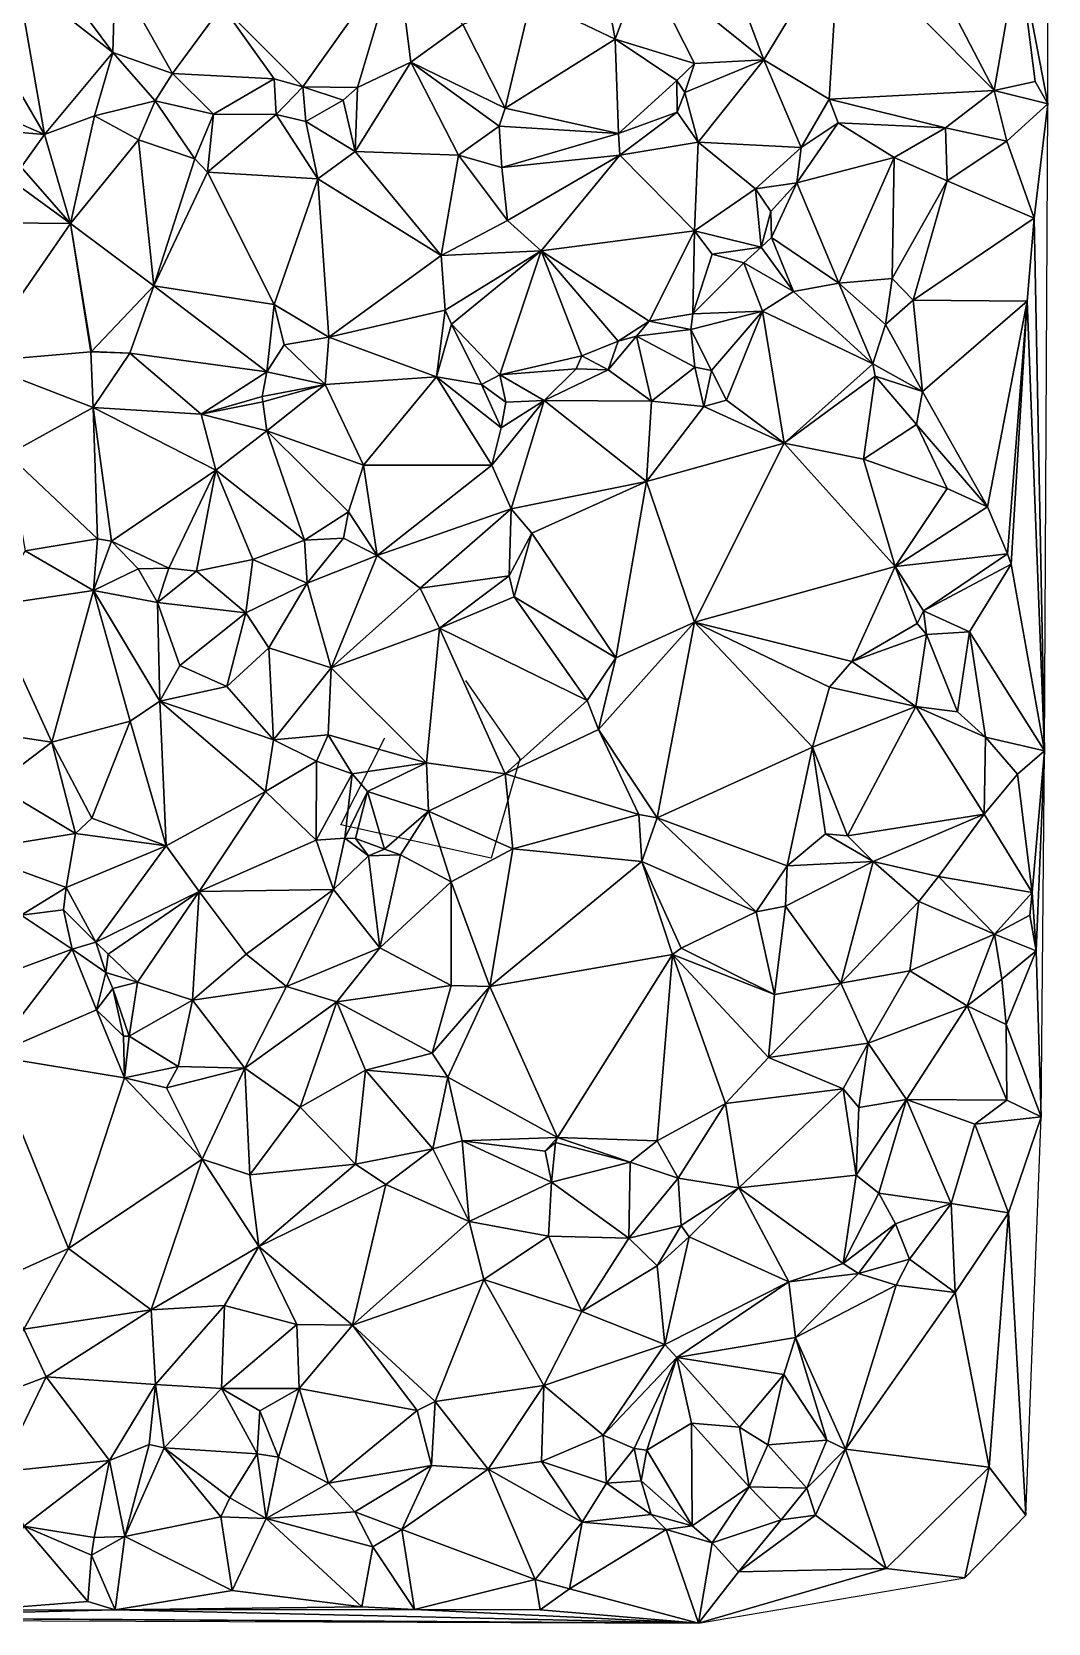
# Model space of a CAD drawing. Header units: metres. Extents: x -15 to 15, y -15 to 15.
# Drawn here: x 4.99 to 14.99, y -14.96 to 0.7 of the extents above; entities that cross this region are included whole.
import ezdxf

# ---------------------------------------------------------------- set-up
doc = ezdxf.new("R2010")
doc.units = ezdxf.units.M
doc.layers.add('CRACKS', color=1, linetype='Continuous')
doc.layers.add('STREET_MESH', color=7, linetype='Continuous')

msp = doc.modelspace()

# ---------------------------------------------------------------- linework, layer by layer
at = {"layer": 'CRACKS'}
msp.add_polyline3d([(9.257, -5.683, 0.1), (9.789, -6.454, 0.1), (9.507, -7.433, 0.1), (8.03, -7.105, 0.1), (8.463, -6.248, 0.1)], dxfattribs=at)
at = {"layer": 'STREET_MESH'}
for points in [[(14.696, 1.504), (14.986, -0.008), (14.988, 5.012)], [(11.539, 2.168), (11.008, 1.379), (12.192, 0.426)], [(12.935, 1.657), (11.539, 2.168), (12.192, 0.426)], [(12.935, 1.657), (14.457, 0.125), (13.513, 1.939)], [(14.457, 0.125), (14.696, 1.504), (13.513, 1.939)], [(10.541, 1.643), (9.9, 1.025), (10.728, 0.629)], [(11.008, 1.379), (10.541, 1.643), (10.728, 0.629)], [(12.833, 0.039), (12.935, 1.657), (12.192, 0.426)], [(12.833, 0.039), (14.457, 0.125), (12.935, 1.657)], [(6.86, 0.954), (7.654, 0.16), (8.582, 1.467)], [(7.654, 0.16), (8.194, 0.155), (8.582, 1.467)], [(8.194, 0.155), (8.717, 0.403), (8.582, 1.467)], [(8.717, 0.403), (9.229, 0.774), (8.582, 1.467)], [(14.861, 0.211), (14.696, 1.504), (14.457, 0.125)], [(14.696, 1.504), (14.861, 0.211), (14.986, -0.008)], [(5.786, 0.498), (5.213, 1.272), (4.843, 1.235)], [(5.213, 1.272), (5.786, 0.498), (5.807, 1.294)], [(5.807, 1.294), (5.786, 0.498), (6.371, 0.291)], [(6.86, 0.954), (5.807, 1.294), (6.371, 0.291)], [(11.508, 0.388), (11.008, 1.379), (10.728, 0.629)], [(11.008, 1.379), (11.508, 0.388), (12.192, 0.426)], [(4.843, 1.235), (4.328, 1.039), (5.112, -0.308)], [(5.786, 0.498), (4.843, 1.235), (5.112, -0.308)], [(4.328, 1.039), (3.956, 0.197), (5.112, -0.308)], [(6.86, 0.954), (6.371, 0.291), (7.372, 0.24)], [(7.654, 0.16), (6.86, 0.954), (7.372, 0.24)], [(9.647, -0.049), (9.9, 1.025), (9.229, 0.774)], [(9.9, 1.025), (9.647, -0.049), (10.728, 0.629)], [(8.717, 0.403), (9.647, -0.049), (9.229, 0.774)], [(9.647, -0.049), (10.762, -0.298), (10.728, 0.629)], [(11.336, 0.221), (11.508, 0.388), (10.728, 0.629)], [(10.762, -0.298), (11.336, 0.221), (10.728, 0.629)], [(5.606, -0.126), (5.786, 0.498), (5.112, -0.308)], [(5.606, -0.126), (6.201, 0.023), (5.786, 0.498)], [(5.786, 0.498), (6.201, 0.023), (6.371, 0.291)], [(8.717, 0.403), (8.171, -0.475), (9.186, -0.513)], [(8.717, 0.403), (8.194, 0.155), (8.171, -0.475)], [(9.588, -0.228), (8.717, 0.403), (9.186, -0.513)], [(9.588, -0.228), (9.647, -0.049), (8.717, 0.403)], [(11.336, 0.221), (11.415, 0.103), (11.508, 0.388)], [(11.508, 0.388), (11.415, 0.103), (12.192, 0.426)], [(11.415, 0.103), (11.545, -0.386), (12.192, 0.426)], [(11.545, -0.386), (12.558, -0.436), (12.192, 0.426)], [(12.558, -0.436), (12.833, 0.039), (12.192, 0.426)], [(5.112, -0.308), (3.956, 0.197), (4.026, -0.217)], [(6.201, 0.023), (6.777, -0.11), (6.371, 0.291)], [(6.371, 0.291), (6.777, -0.11), (7.372, 0.24)], [(6.777, -0.11), (7.392, -0.112), (7.372, 0.24)], [(7.392, -0.112), (7.654, 0.16), (7.372, 0.24)], [(7.654, 0.16), (7.392, -0.112), (7.683, -0.18)], [(7.654, 0.16), (8.051, 0.03), (8.194, 0.155)], [(8.051, 0.03), (7.654, 0.16), (7.683, -0.18)], [(11.336, 0.221), (10.762, -0.298), (11.337, -0.088)], [(11.415, 0.103), (11.336, 0.221), (11.337, -0.088)], [(14.861, 0.211), (14.457, 0.125), (14.986, -0.008)], [(6.201, 0.023), (5.606, -0.126), (6.037, -0.362)], [(6.593, -0.55), (6.201, 0.023), (6.037, -0.362)], [(6.777, -0.11), (6.201, 0.023), (6.593, -0.55)], [(8.051, 0.03), (7.683, -0.18), (8.171, -0.475)], [(8.194, 0.155), (8.051, 0.03), (8.171, -0.475)], [(11.545, -0.386), (11.415, 0.103), (11.337, -0.088)], [(12.922, -0.194), (12.833, 0.039), (12.558, -0.436)], [(12.833, 0.039), (13.978, -0.242), (14.457, 0.125)], [(12.922, -0.194), (13.978, -0.242), (12.833, 0.039)], [(13.978, -0.242), (14.581, -0.376), (14.457, 0.125)], [(14.457, 0.125), (14.581, -0.376), (14.986, -0.008)], [(5.606, -0.126), (5.112, -0.308), (5.368, -1.185)], [(6.037, -0.362), (5.606, -0.126), (5.368, -1.185)], [(6.777, -0.11), (6.593, -0.55), (6.716, -0.681)], [(7.392, -0.112), (6.777, -0.11), (6.716, -0.681)], [(7.392, -0.112), (6.716, -0.681), (7.801, -0.747)], [(7.683, -0.18), (7.392, -0.112), (7.801, -0.747)], [(9.647, -0.049), (9.588, -0.228), (10.762, -0.298)], [(10.762, -0.298), (10.775, -0.512), (11.337, -0.088)], [(10.775, -0.512), (11.545, -0.386), (11.337, -0.088)], [(14.581, -0.376), (14.851, -1.133), (14.986, -0.008)], [(14.851, -1.133), (14.953, -6.376), (14.986, -0.008)], [(4.883, -0.63), (5.112, -0.308), (4.026, -0.217)], [(5.112, -0.308), (4.883, -0.63), (5.368, -1.185)], [(8.171, -0.475), (7.683, -0.18), (7.801, -0.747)], [(9.612, -0.635), (9.588, -0.228), (9.186, -0.513)], [(10.762, -0.298), (9.588, -0.228), (9.612, -0.635)], [(10.762, -0.298), (9.612, -0.635), (10.775, -0.512)], [(12.922, -0.194), (12.514, -0.784), (13.472, -0.537)], [(12.514, -0.784), (12.922, -0.194), (12.558, -0.436)], [(13.978, -0.242), (12.922, -0.194), (13.472, -0.537)], [(13.994, -0.766), (13.978, -0.242), (13.472, -0.537)], [(13.978, -0.242), (13.994, -0.766), (14.581, -0.376)], [(6.19, -1.798), (6.037, -0.362), (5.368, -1.185)], [(6.19, -1.798), (6.593, -0.55), (6.037, -0.362)], [(11.545, -0.386), (10.775, -0.512), (11.508, -1.258)], [(12.11, -0.845), (11.545, -0.386), (11.508, -1.258)], [(12.558, -0.436), (11.545, -0.386), (12.11, -0.845)], [(12.514, -0.784), (12.558, -0.436), (12.11, -0.845)], [(14.581, -0.376), (13.994, -0.766), (14.851, -1.133)], [(6.593, -0.55), (6.19, -1.798), (6.716, -0.681)], [(9.015, -1.499), (8.171, -0.475), (7.801, -0.747)], [(8.171, -0.475), (9.015, -1.499), (9.186, -0.513)], [(9.015, -1.499), (9.669, -1.155), (9.186, -0.513)], [(9.669, -1.155), (9.612, -0.635), (9.186, -0.513)], [(9.612, -0.635), (9.669, -1.155), (10.775, -0.512)], [(10.775, -0.512), (9.669, -1.155), (9.999, -1.453)], [(10.775, -0.512), (9.999, -1.453), (11.508, -1.258)], [(12.514, -0.784), (12.93, -1.774), (13.472, -0.537)], [(12.93, -1.774), (13.454, -1.728), (13.472, -0.537)], [(13.454, -1.728), (13.994, -0.766), (13.472, -0.537)], [(4.725, -0.717), (3.776, -1.169), (5.368, -1.185)], [(4.883, -0.63), (4.725, -0.717), (5.368, -1.185)], [(6.716, -0.681), (6.19, -1.798), (7.373, -1.984)], [(6.716, -0.681), (7.373, -1.984), (7.801, -0.747)], [(7.373, -1.984), (7.912, -2.305), (7.801, -0.747)], [(7.912, -2.305), (9.015, -1.499), (7.801, -0.747)], [(13.661, -1.941), (13.994, -0.766), (13.454, -1.728)], [(13.994, -0.766), (13.661, -1.941), (14.851, -1.133)], [(12.166, -1.418), (12.11, -0.845), (11.508, -1.258)], [(12.26, -1.068), (12.514, -0.784), (12.11, -0.845)], [(12.166, -1.418), (12.26, -1.068), (12.11, -0.845)], [(12.514, -0.784), (12.26, -1.068), (12.267, -1.323)], [(12.514, -0.784), (12.267, -1.323), (12.93, -1.774)], [(12.26, -1.068), (12.166, -1.418), (12.267, -1.323)], [(3.776, -1.169), (4.428, -2.547), (5.368, -1.185)], [(4.428, -2.547), (5.569, -2.45), (5.368, -1.185)], [(5.569, -2.45), (5.574, -2.446), (5.368, -1.185)], [(5.574, -2.446), (6.19, -1.798), (5.368, -1.185)], [(9.669, -1.155), (9.015, -1.499), (9.999, -1.453)], [(14.851, -1.133), (13.661, -1.941), (14.781, -1.951)], [(14.953, -6.376), (14.851, -1.133), (14.781, -1.951)], [(9.999, -1.453), (11.063, -2.148), (11.508, -1.258)], [(11.063, -2.148), (11.493, -2.075), (11.508, -1.258)], [(11.493, -2.075), (11.682, -1.488), (11.508, -1.258)], [(11.682, -1.488), (12.166, -1.418), (11.508, -1.258)], [(12.267, -1.323), (12.166, -1.418), (12.482, -1.853)], [(12.93, -1.774), (12.267, -1.323), (12.482, -1.853)], [(7.912, -2.305), (9.055, -2.038), (9.015, -1.499)], [(9.015, -1.499), (9.055, -2.038), (9.999, -1.453)], [(9.055, -2.038), (9.117, -2.175), (9.999, -1.453)], [(9.117, -2.175), (9.593, -2.674), (9.999, -1.453)], [(9.593, -2.674), (10.399, -2.487), (9.999, -1.453)], [(10.757, -2.342), (11.063, -2.148), (9.999, -1.453)], [(10.399, -2.487), (10.757, -2.342), (9.999, -1.453)], [(11.682, -1.488), (11.493, -2.075), (11.994, -1.574)], [(12.166, -1.418), (11.682, -1.488), (11.994, -1.574)], [(12.166, -1.418), (11.994, -1.574), (12.482, -1.853)], [(11.994, -1.574), (11.493, -2.075), (12.179, -2.049)], [(12.482, -1.853), (11.994, -1.574), (12.179, -2.049)], [(6.19, -1.798), (5.574, -2.446), (5.954, -2.462)], [(7.301, -2.644), (6.19, -1.798), (5.954, -2.462)], [(6.19, -1.798), (7.301, -2.644), (7.373, -1.984)], [(13.263, -2.566), (12.482, -1.853), (12.179, -2.049)], [(12.93, -1.774), (12.482, -1.853), (13.263, -2.566)], [(12.93, -1.774), (13.388, -2.18), (13.454, -1.728)], [(13.388, -2.18), (12.93, -1.774), (13.263, -2.566)], [(13.388, -2.18), (13.661, -1.941), (13.454, -1.728)], [(7.301, -2.644), (7.47, -2.378), (7.373, -1.984)], [(7.47, -2.378), (7.912, -2.305), (7.373, -1.984)], [(13.388, -2.18), (13.752, -2.839), (13.661, -1.941)], [(13.661, -1.941), (13.752, -2.839), (14.781, -1.951)], [(13.752, -2.839), (14.392, -3.973), (14.781, -1.951)], [(14.392, -3.973), (14.589, -4.436), (14.781, -1.951)], [(14.781, -1.951), (14.589, -4.436), (14.626, -4.537)], [(14.953, -6.376), (14.781, -1.951), (14.626, -4.537)], [(9.055, -2.038), (7.912, -2.305), (8.97, -2.696)], [(9.117, -2.175), (9.055, -2.038), (8.97, -2.696)], [(9.412, -2.77), (9.117, -2.175), (8.97, -2.696)], [(9.412, -2.77), (9.593, -2.674), (9.117, -2.175)], [(10.757, -2.342), (10.938, -2.293), (11.063, -2.148)], [(10.938, -2.293), (11.474, -2.228), (11.063, -2.148)], [(11.474, -2.228), (11.493, -2.075), (11.063, -2.148)], [(11.474, -2.228), (11.675, -2.633), (12.179, -2.049)], [(11.493, -2.075), (11.474, -2.228), (12.179, -2.049)], [(11.675, -2.633), (11.822, -2.923), (12.179, -2.049)], [(11.822, -2.923), (12.391, -3.348), (12.179, -2.049)], [(12.391, -3.348), (13.263, -2.566), (12.179, -2.049)], [(13.752, -2.839), (13.388, -2.18), (13.263, -2.566)], [(7.912, -2.305), (7.47, -2.378), (7.875, -2.769)], [(7.912, -2.305), (7.875, -2.769), (8.97, -2.696)], [(10.757, -2.342), (10.399, -2.487), (10.658, -2.627)], [(10.938, -2.293), (10.658, -2.627), (11.087, -2.934)], [(10.938, -2.293), (10.757, -2.342), (10.658, -2.627)], [(11.474, -2.228), (10.938, -2.293), (11.512, -2.599)], [(11.512, -2.599), (10.938, -2.293), (11.087, -2.934)], [(11.675, -2.633), (11.474, -2.228), (11.512, -2.599)], [(5.593, -2.998), (5.569, -2.45), (4.428, -2.547)], [(5.574, -2.446), (5.569, -2.45), (5.954, -2.462)], [(5.569, -2.45), (5.593, -2.998), (5.954, -2.462)], [(5.954, -2.462), (5.593, -2.998), (6.654, -3.063)], [(7.301, -2.644), (5.954, -2.462), (6.654, -3.063)], [(7.47, -2.378), (7.301, -2.644), (7.875, -2.769)], [(10.399, -2.487), (9.593, -2.674), (10.344, -2.616)], [(10.658, -2.627), (10.399, -2.487), (10.344, -2.616)], [(4.757, -3.459), (5.593, -2.998), (4.428, -2.547)], [(7.255, -2.888), (7.301, -2.644), (6.654, -3.063)], [(7.301, -2.644), (7.255, -2.888), (7.875, -2.769)], [(9.593, -2.674), (10.028, -2.929), (10.344, -2.616)], [(10.028, -2.929), (10.658, -2.627), (10.344, -2.616)], [(11.087, -2.934), (10.658, -2.627), (10.028, -2.929)], [(11.601, -2.987), (11.512, -2.599), (11.087, -2.934)], [(11.675, -2.633), (11.512, -2.599), (11.601, -2.987)], [(11.675, -2.633), (11.601, -2.987), (11.822, -2.923)], [(13.286, -2.689), (13.263, -2.566), (12.391, -3.348)], [(13.286, -2.689), (13.752, -2.839), (13.263, -2.566)], [(7.255, -2.888), (7.261, -2.94), (7.875, -2.769)], [(7.261, -2.94), (7.301, -3.227), (7.875, -2.769)], [(7.301, -3.227), (8.253, -3.563), (7.875, -2.769)], [(7.875, -2.769), (8.253, -3.563), (8.97, -2.696)], [(8.253, -3.563), (9.516, -3.564), (8.97, -2.696)], [(9.516, -3.564), (9.607, -3.196), (8.97, -2.696)], [(9.607, -3.196), (9.412, -2.77), (8.97, -2.696)], [(9.593, -2.674), (9.412, -2.77), (9.653, -2.944)], [(9.412, -2.77), (9.607, -3.196), (9.653, -2.944)], [(9.593, -2.674), (9.653, -2.944), (10.028, -2.929)], [(13.173, -3.504), (13.286, -2.689), (12.391, -3.348)], [(13.692, -3.163), (13.286, -2.689), (13.173, -3.504)], [(13.692, -3.163), (13.752, -2.839), (13.286, -2.689)], [(7.261, -2.94), (7.255, -2.888), (6.654, -3.063)], [(7.301, -3.227), (7.261, -2.94), (6.654, -3.063)], [(9.706, -3.993), (10.028, -2.929), (9.516, -3.564)], [(10.028, -2.929), (9.607, -3.196), (9.516, -3.564)], [(9.653, -2.944), (9.607, -3.196), (10.028, -2.929)], [(10.028, -2.929), (9.706, -3.993), (11.037, -3.725)], [(11.087, -2.934), (10.028, -2.929), (11.037, -3.725)], [(11.601, -2.987), (11.087, -2.934), (11.037, -3.725)], [(11.822, -2.923), (11.601, -2.987), (12.391, -3.348)], [(13.752, -2.839), (13.692, -3.163), (14.392, -3.973)], [(4.757, -3.459), (5.636, -4.289), (5.593, -2.998)], [(5.593, -2.998), (6.798, -3.612), (6.654, -3.063)], [(5.773, -4.311), (6.798, -3.612), (5.593, -2.998)], [(5.636, -4.289), (5.773, -4.311), (5.593, -2.998)], [(6.798, -3.612), (7.301, -3.227), (6.654, -3.063)], [(11.601, -2.987), (11.037, -3.725), (12.391, -3.348)], [(6.798, -3.612), (7.67, -4.302), (7.301, -3.227)], [(7.67, -4.302), (8.103, -4.023), (7.301, -3.227)], [(8.103, -4.023), (8.253, -3.563), (7.301, -3.227)], [(13.995, -3.794), (13.692, -3.163), (13.173, -3.504)], [(14.392, -3.973), (13.692, -3.163), (13.995, -3.794)], [(11.037, -3.725), (11.51, -5.11), (12.391, -3.348)], [(11.51, -5.11), (13.484, -4.56), (12.391, -3.348)], [(13.484, -4.56), (13.173, -3.504), (12.391, -3.348)], [(4.922, -4.407), (5.636, -4.289), (4.757, -3.459)], [(8.253, -3.563), (8.103, -4.023), (8.386, -4.454)], [(8.253, -3.563), (8.386, -4.454), (9.516, -3.564)], [(8.386, -4.454), (9.706, -3.993), (9.516, -3.564)], [(13.995, -3.794), (13.173, -3.504), (13.484, -4.56)], [(6.338, -4.579), (6.798, -3.612), (5.773, -4.311)], [(6.338, -4.579), (6.608, -4.608), (6.798, -3.612)], [(6.798, -3.612), (6.608, -4.608), (7.162, -4.491)], [(7.67, -4.302), (6.798, -3.612), (7.162, -4.491)], [(11.037, -3.725), (9.706, -3.993), (9.909, -4.233)], [(10.735, -5.46), (11.037, -3.725), (9.909, -4.233)], [(11.51, -5.11), (11.037, -3.725), (10.735, -5.46)], [(14.392, -3.973), (13.995, -3.794), (13.484, -4.56)], [(7.67, -4.302), (8.056, -4.281), (8.103, -4.023)], [(8.103, -4.023), (8.056, -4.281), (8.386, -4.454)], [(8.386, -4.454), (8.809, -4.776), (9.706, -3.993)], [(9.706, -3.993), (8.809, -4.776), (9.684, -4.653)], [(9.706, -3.993), (9.684, -4.653), (9.909, -4.233)], [(14.589, -4.436), (14.392, -3.973), (13.484, -4.56)], [(5.636, -4.289), (4.922, -4.407), (5.595, -4.798)], [(5.773, -4.311), (5.636, -4.289), (5.595, -4.798)], [(6.036, -4.583), (5.773, -4.311), (5.595, -4.798)], [(6.036, -4.583), (6.338, -4.579), (5.773, -4.311)], [(7.699, -4.726), (7.67, -4.302), (7.162, -4.491)], [(8.056, -4.281), (7.67, -4.302), (7.699, -4.726)], [(8.386, -4.454), (8.056, -4.281), (7.699, -4.726)], [(9.684, -4.653), (9.734, -4.859), (9.909, -4.233)], [(9.734, -4.859), (10.735, -5.46), (9.909, -4.233)], [(4.922, -4.407), (4.57, -4.95), (5.595, -4.798)], [(6.608, -4.608), (7.094, -5.017), (7.162, -4.491)], [(7.094, -5.017), (7.699, -4.726), (7.162, -4.491)], [(7.935, -5.558), (8.386, -4.454), (7.699, -4.726)], [(7.935, -5.558), (8.809, -4.776), (8.386, -4.454)], [(13.762, -4.998), (14.589, -4.436), (13.484, -4.56)], [(14.589, -4.436), (13.762, -4.998), (14.626, -4.537)], [(13.762, -4.998), (14.216, -5.203), (14.626, -4.537)], [(14.216, -5.203), (14.953, -6.376), (14.626, -4.537)], [(6.224, -4.915), (6.036, -4.583), (5.595, -4.798)], [(6.338, -4.579), (6.036, -4.583), (6.224, -4.915)], [(6.608, -4.608), (6.338, -4.579), (6.224, -4.915)], [(7.094, -5.017), (6.608, -4.608), (6.224, -4.915)], [(8.809, -4.776), (9.001, -5.17), (9.684, -4.653)], [(9.001, -5.17), (9.734, -4.859), (9.684, -4.653)], [(11.51, -5.11), (13.058, -5.498), (13.484, -4.56)], [(13.058, -5.498), (13.7, -5.122), (13.484, -4.56)], [(13.7, -5.122), (13.762, -4.998), (13.484, -4.56)], [(4.57, -4.95), (5.186, -6.289), (5.595, -4.798)], [(5.186, -6.289), (5.956, -6.083), (5.595, -4.798)], [(5.956, -6.083), (6.247, -5.888), (5.595, -4.798)], [(6.247, -5.888), (6.224, -4.915), (5.595, -4.798)], [(7.094, -5.017), (7.32, -5.362), (7.699, -4.726)], [(7.32, -5.362), (7.935, -5.558), (7.699, -4.726)], [(8.809, -4.776), (7.935, -5.558), (9.001, -5.17)], [(4.615, -6.204), (5.186, -6.289), (4.57, -4.95)], [(6.446, -5.535), (6.224, -4.915), (6.247, -5.888)], [(6.446, -5.535), (7.094, -5.017), (6.224, -4.915)], [(10.453, -5.88), (9.734, -4.859), (9.001, -5.17)], [(9.734, -4.859), (10.453, -5.88), (10.735, -5.46)], [(13.79, -5.23), (13.762, -4.998), (13.7, -5.122)], [(13.762, -4.998), (13.79, -5.23), (14.216, -5.203)], [(7.094, -5.017), (6.446, -5.535), (6.907, -5.741)], [(7.32, -5.362), (7.094, -5.017), (6.907, -5.741)], [(10.564, -6.166), (11.51, -5.11), (10.735, -5.46)], [(11.51, -5.11), (10.564, -6.166), (11.141, -7.035)], [(12.671, -6.34), (11.51, -5.11), (11.141, -7.035)], [(11.51, -5.11), (12.671, -6.34), (12.837, -5.748)], [(13.058, -5.498), (11.51, -5.11), (12.837, -5.748)], [(13.058, -5.498), (13.79, -5.23), (13.7, -5.122)], [(7.935, -5.558), (8.872, -6.493), (9.001, -5.17)], [(9.001, -5.17), (8.872, -6.493), (9.646, -6.601)], [(10.453, -5.88), (9.001, -5.17), (9.646, -6.601)], [(13.79, -5.23), (13.058, -5.498), (13.686, -5.938)], [(14.096, -5.992), (13.79, -5.23), (13.686, -5.938)], [(13.79, -5.23), (14.096, -5.992), (14.216, -5.203)], [(14.096, -5.992), (14.371, -6.24), (14.216, -5.203)], [(14.371, -6.24), (14.953, -6.376), (14.216, -5.203)], [(7.367, -6.266), (7.32, -5.362), (6.907, -5.741)], [(7.935, -5.558), (7.32, -5.362), (7.367, -6.266)], [(10.453, -5.88), (10.564, -6.166), (10.735, -5.46)], [(6.907, -5.741), (6.446, -5.535), (6.247, -5.888)], [(7.935, -5.558), (7.367, -6.266), (7.903, -6.218)], [(8.872, -6.493), (7.935, -5.558), (7.903, -6.218)], [(13.686, -5.938), (13.058, -5.498), (12.837, -5.748)], [(7.367, -6.266), (6.907, -5.741), (6.247, -5.888)], [(12.671, -6.34), (13.686, -5.938), (12.837, -5.748)], [(5.956, -6.083), (6.309, -7.312), (6.247, -5.888)], [(6.247, -5.888), (6.309, -7.312), (7.286, -6.775)], [(7.367, -6.266), (6.247, -5.888), (7.286, -6.775)], [(10.564, -6.166), (10.453, -5.88), (9.646, -6.601)], [(12.671, -6.34), (13.014, -7.213), (13.686, -5.938)], [(13.014, -7.213), (14.36, -7), (13.686, -5.938)], [(14.096, -5.992), (13.686, -5.938), (14.371, -6.24)], [(13.686, -5.938), (14.36, -7), (14.371, -6.24)], [(5.956, -6.083), (5.186, -6.289), (5.578, -7.04)], [(6.309, -7.312), (5.956, -6.083), (5.578, -7.04)], [(4.625, -6.714), (5.186, -6.289), (4.615, -6.204)], [(7.367, -6.266), (7.79, -6.478), (7.903, -6.218)], [(7.79, -6.478), (8.141, -6.603), (7.903, -6.218)], [(8.141, -6.603), (8.872, -6.493), (7.903, -6.218)], [(10.962, -7.002), (10.564, -6.166), (9.646, -6.601)], [(10.564, -6.166), (10.962, -7.002), (11.141, -7.035)], [(14.36, -7), (14.688, -6.605), (14.371, -6.24)], [(14.688, -6.605), (14.953, -6.376), (14.371, -6.24)], [(5.417, -7.189), (5.186, -6.289), (4.625, -6.714)], [(5.186, -6.289), (5.417, -7.189), (5.578, -7.04)], [(7.79, -6.478), (7.367, -6.266), (7.286, -6.775)], [(12.421, -7.509), (12.671, -6.34), (11.141, -7.035)], [(12.671, -6.34), (12.421, -7.509), (12.799, -7.192)], [(13.014, -7.213), (12.671, -6.34), (12.799, -7.192)], [(14.953, -6.376), (14.688, -6.605), (14.832, -7.77)], [(14.872, -8.343), (14.953, -6.376), (14.832, -7.77)], [(14.953, -6.376), (14.872, -8.343), (14.918, -9.979)], [(7.786, -7.254), (7.79, -6.478), (7.286, -6.775)], [(8.141, -6.603), (7.79, -6.478), (7.786, -7.254)], [(8.141, -6.603), (8.292, -6.777), (8.872, -6.493)], [(8.292, -6.777), (8.89, -6.971), (8.872, -6.493)], [(8.872, -6.493), (8.89, -6.971), (9.646, -6.601)], [(4.343, -7.365), (5.417, -7.189), (4.625, -6.714)], [(8.067, -7.235), (8.141, -6.603), (7.786, -7.254)], [(8.141, -6.603), (8.067, -7.235), (8.292, -6.777)], [(9.646, -6.601), (8.89, -6.971), (9.72, -7.34)], [(10.962, -7.002), (9.646, -6.601), (9.72, -7.34)], [(14.688, -6.605), (14.36, -7), (14.832, -7.77)], [(6.309, -7.312), (6.635, -7.761), (7.286, -6.775)], [(6.635, -7.761), (7.786, -7.254), (7.286, -6.775)], [(8.067, -7.235), (8.174, -7.238), (8.292, -6.777)], [(8.174, -7.238), (8.457, -7.344), (8.292, -6.777)], [(8.457, -7.344), (8.89, -6.971), (8.292, -6.777)], [(5.417, -7.189), (6.309, -7.312), (5.578, -7.04)], [(8.617, -7.399), (8.89, -6.971), (8.457, -7.344)], [(8.89, -6.971), (8.617, -7.399), (9.113, -7.665)], [(8.89, -6.971), (9.113, -7.665), (9.72, -7.34)], [(10.992, -7.466), (10.962, -7.002), (9.72, -7.34)], [(10.962, -7.002), (10.992, -7.466), (11.141, -7.035)], [(11.141, -7.035), (10.992, -7.466), (12.115, -7.96)], [(12.421, -7.509), (11.141, -7.035), (12.115, -7.96)], [(13.014, -7.213), (13.265, -7.466), (14.36, -7)], [(13.265, -7.466), (13.911, -7.612), (14.36, -7)], [(14.36, -7), (13.911, -7.612), (14.832, -7.77)], [(5.417, -7.189), (4.343, -7.365), (5.325, -7.721)], [(5.417, -7.189), (5.325, -7.721), (6.309, -7.312)], [(12.421, -7.509), (13.265, -7.466), (12.799, -7.192)], [(13.265, -7.466), (13.014, -7.213), (12.799, -7.192)], [(6.309, -7.312), (5.325, -7.721), (5.618, -8.258)], [(6.635, -7.761), (6.309, -7.312), (5.618, -8.258)], [(6.635, -7.761), (7.957, -7.741), (7.786, -7.254)], [(7.957, -7.741), (8.067, -7.235), (7.786, -7.254)], [(8.067, -7.235), (7.957, -7.741), (8.3, -7.41)], [(8.174, -7.238), (8.067, -7.235), (8.3, -7.41)], [(8.457, -7.344), (8.174, -7.238), (8.3, -7.41)], [(8.617, -7.399), (8.457, -7.344), (8.3, -7.41)], [(9.113, -7.665), (9.495, -8.696), (9.72, -7.34)], [(9.495, -8.696), (10.992, -7.466), (9.72, -7.34)], [(5.325, -7.721), (4.343, -7.365), (4.882, -7.992)], [(7.957, -7.741), (8.412, -8.315), (8.3, -7.41)], [(8.412, -8.315), (8.617, -7.399), (8.3, -7.41)], [(8.617, -7.399), (8.412, -8.315), (9.113, -7.665)], [(10.992, -7.466), (9.495, -8.696), (11.293, -8.382)], [(10.992, -7.466), (11.377, -8.319), (12.115, -7.96)], [(11.377, -8.319), (10.992, -7.466), (11.293, -8.382)], [(12.405, -7.905), (12.421, -7.509), (12.115, -7.96)], [(13.265, -7.466), (12.405, -7.905), (12.947, -8.664)], [(13.265, -7.466), (12.421, -7.509), (12.405, -7.905)], [(13.265, -7.466), (12.947, -8.664), (13.715, -7.859)], [(13.911, -7.612), (13.265, -7.466), (13.715, -7.859)], [(9.113, -7.665), (8.412, -8.315), (9.114, -8.685)], [(9.495, -8.696), (9.113, -7.665), (9.114, -8.685)], [(14.462, -8.179), (13.911, -7.612), (13.715, -7.859)], [(13.911, -7.612), (14.462, -8.179), (14.832, -7.77)], [(5.299, -7.941), (5.325, -7.721), (4.882, -7.992)], [(5.325, -7.721), (5.299, -7.941), (5.618, -8.258)], [(5.739, -8.376), (6.635, -7.761), (5.618, -8.258)], [(5.739, -8.376), (6.028, -8.654), (6.635, -7.761)], [(6.028, -8.654), (6.57, -8.83), (6.635, -7.761)], [(6.635, -7.761), (6.57, -8.83), (7.096, -8.377)], [(7.957, -7.741), (6.635, -7.761), (7.096, -8.377)], [(7.494, -8.696), (7.957, -7.741), (7.096, -8.377)], [(8.412, -8.315), (7.957, -7.741), (7.494, -8.696)], [(14.462, -8.179), (14.809, -7.994), (14.832, -7.77)], [(14.809, -7.994), (14.872, -8.343), (14.832, -7.77)], [(5.386, -8.327), (5.299, -7.941), (4.882, -7.992)], [(5.299, -7.941), (5.386, -8.327), (5.618, -8.258)], [(11.377, -8.319), (12.295, -8.773), (12.115, -7.96)], [(12.295, -8.773), (12.405, -7.905), (12.115, -7.96)], [(12.405, -7.905), (12.295, -8.773), (12.947, -8.664)], [(12.947, -8.664), (13.629, -8.54), (13.715, -7.859)], [(13.629, -8.54), (14.462, -8.179), (13.715, -7.859)], [(5.386, -8.327), (4.882, -7.992), (4.149, -8.783)], [(14.872, -8.343), (14.809, -7.994), (14.462, -8.179)], [(5.386, -8.327), (5.717, -8.557), (5.618, -8.258)], [(5.717, -8.557), (5.739, -8.376), (5.618, -8.258)], [(14.462, -8.179), (13.629, -8.54), (14.19, -8.887)], [(14.533, -8.622), (14.462, -8.179), (14.19, -8.887)], [(14.533, -8.622), (14.872, -8.343), (14.462, -8.179)], [(4.583, -9.379), (5.386, -8.327), (4.149, -8.783)], [(5.626, -8.926), (5.386, -8.327), (4.583, -9.379)], [(5.626, -8.926), (5.717, -8.557), (5.386, -8.327)], [(5.739, -8.376), (5.717, -8.557), (6.028, -8.654)], [(6.57, -8.83), (7.494, -8.696), (7.096, -8.377)], [(7.989, -8.848), (8.412, -8.315), (7.494, -8.696)], [(8.412, -8.315), (7.989, -8.848), (9.114, -8.685)], [(11.293, -8.382), (9.495, -8.696), (10.162, -10.182)], [(11.14, -10.213), (11.293, -8.382), (10.162, -10.182)], [(11.293, -8.382), (11.14, -10.213), (11.815, -9.847)], [(12.295, -8.773), (11.377, -8.319), (11.293, -8.382)], [(12.237, -9.394), (11.293, -8.382), (11.815, -9.847)], [(12.295, -8.773), (11.293, -8.382), (12.237, -9.394)], [(14.576, -9.069), (14.872, -8.343), (14.533, -8.622)], [(14.872, -8.343), (14.576, -9.069), (14.918, -9.979)], [(5.717, -8.557), (5.626, -8.926), (5.785, -8.715)], [(5.717, -8.557), (5.785, -8.715), (6.028, -8.654)], [(13.629, -8.54), (12.947, -8.664), (13.217, -9.254)], [(14.19, -8.887), (13.629, -8.54), (13.217, -9.254)], [(5.785, -8.715), (5.626, -8.926), (5.89, -9.186)], [(6.028, -8.654), (5.785, -8.715), (5.946, -9.184)], [(5.785, -8.715), (5.89, -9.186), (5.946, -9.184)], [(6.57, -8.83), (6.028, -8.654), (5.946, -9.184)], [(6.57, -8.83), (7.083, -9.5), (7.494, -8.696)], [(7.083, -9.5), (7.989, -8.848), (7.494, -8.696)], [(7.989, -8.848), (8.928, -9.353), (9.114, -8.685)], [(8.928, -9.353), (9.495, -8.696), (9.114, -8.685)], [(9.495, -8.696), (8.928, -9.353), (9.082, -9.588)], [(9.495, -8.696), (9.082, -9.588), (10.162, -10.182)], [(12.947, -8.664), (12.237, -9.394), (13.217, -9.254)], [(12.947, -8.664), (12.295, -8.773), (12.237, -9.394)], [(14.576, -9.069), (14.533, -8.622), (14.19, -8.887)], [(5.9, -9.595), (5.626, -8.926), (4.583, -9.379)], [(5.626, -8.926), (5.9, -9.595), (5.89, -9.186)], [(6.429, -9.483), (6.57, -8.83), (5.946, -9.184)], [(6.57, -8.83), (6.429, -9.483), (7.083, -9.5)], [(7.989, -8.848), (7.083, -9.5), (7.629, -9.884)], [(8.273, -9.519), (7.989, -8.848), (7.629, -9.884)], [(8.928, -9.353), (7.989, -8.848), (8.273, -9.519)], [(13.595, -9.807), (14.19, -8.887), (13.217, -9.254)], [(13.595, -9.807), (14.582, -9.815), (14.19, -8.887)], [(14.582, -9.815), (14.576, -9.069), (14.19, -8.887)], [(14.576, -9.069), (14.582, -9.815), (14.918, -9.979)], [(5.89, -9.186), (5.9, -9.595), (5.946, -9.184)], [(5.9, -9.595), (6.429, -9.483), (5.946, -9.184)], [(5.9, -9.595), (4.583, -9.379), (5.35, -11.275)], [(4.583, -9.379), (4.643, -11.592), (5.35, -11.275)], [(8.928, -9.353), (8.273, -9.519), (9.082, -9.588)], [(12.972, -9.702), (12.237, -9.394), (11.815, -9.847)], [(12.237, -9.394), (12.972, -9.702), (13.217, -9.254)], [(12.972, -9.702), (13.124, -9.885), (13.217, -9.254)], [(13.124, -9.885), (13.595, -9.807), (13.217, -9.254)], [(6.429, -9.483), (5.9, -9.595), (6.312, -9.693)], [(6.429, -9.483), (6.312, -9.693), (7.083, -9.5)], [(7.083, -9.5), (6.312, -9.693), (6.666, -10.394)], [(7.135, -10.55), (7.083, -9.5), (6.666, -10.394)], [(7.083, -9.5), (7.135, -10.55), (7.629, -9.884)], [(8.174, -10.445), (8.273, -9.519), (7.629, -9.884)], [(8.935, -10.294), (8.273, -9.519), (8.174, -10.445)], [(8.273, -9.519), (8.935, -10.294), (9.082, -9.588)], [(6.666, -10.394), (5.9, -9.595), (5.35, -11.275)], [(6.312, -9.693), (5.9, -9.595), (6.666, -10.394)], [(8.935, -10.294), (9.222, -10.216), (9.082, -9.588)], [(9.082, -9.588), (9.222, -10.216), (10.162, -10.182)], [(11.946, -10.676), (12.972, -9.702), (11.815, -9.847)], [(11.946, -10.676), (13.098, -10.553), (12.972, -9.702)], [(12.972, -9.702), (13.098, -10.553), (13.124, -9.885)], [(11.14, -10.213), (11.347, -10.581), (11.815, -9.847)], [(11.347, -10.581), (11.946, -10.676), (11.815, -9.847)], [(13.098, -10.553), (13.595, -9.807), (13.124, -9.885)], [(13.098, -10.553), (13.321, -10.73), (13.595, -9.807)], [(13.321, -10.73), (14.033, -10.83), (13.595, -9.807)], [(14.582, -9.815), (13.595, -9.807), (14.268, -10.052)], [(13.595, -9.807), (14.033, -10.83), (14.268, -10.052)], [(14.582, -9.815), (14.268, -10.052), (14.918, -9.979)], [(7.135, -10.55), (8.174, -10.445), (7.629, -9.884)], [(14.268, -10.052), (14.597, -10.923), (14.918, -9.979)], [(14.918, -9.979), (14.597, -10.923), (14.769, -13.9)], [(14.268, -10.052), (14.033, -10.83), (14.597, -10.923)], [(8.935, -10.294), (8.174, -10.445), (8.472, -10.644)], [(9.291, -11.009), (8.935, -10.294), (8.472, -10.644)], [(8.935, -10.294), (9.291, -11.009), (9.222, -10.216)], [(9.222, -10.216), (10.038, -10.315), (10.162, -10.182)], [(10.038, -10.315), (9.222, -10.216), (10.102, -10.623)], [(9.222, -10.216), (9.291, -11.009), (10.102, -10.623)], [(10.038, -10.315), (10.142, -10.23), (10.162, -10.182)], [(10.142, -10.23), (10.038, -10.315), (10.102, -10.623)], [(10.877, -10.424), (10.142, -10.23), (10.102, -10.623)], [(10.142, -10.23), (10.877, -10.424), (10.162, -10.182)], [(10.877, -10.424), (11.14, -10.213), (10.162, -10.182)], [(10.877, -10.424), (11.347, -10.581), (11.14, -10.213)], [(6.164, -11.877), (6.666, -10.394), (5.35, -11.275)], [(6.164, -11.877), (7.222, -11.256), (6.666, -10.394)], [(7.222, -11.256), (7.135, -10.55), (6.666, -10.394)], [(8.174, -10.445), (7.135, -10.55), (7.222, -11.256)], [(8.174, -10.445), (7.222, -11.256), (8.472, -10.644)], [(10.862, -11.172), (10.877, -10.424), (10.102, -10.623)], [(10.862, -11.172), (11.347, -10.581), (10.877, -10.424)], [(7.222, -11.256), (8.145, -12.029), (8.472, -10.644)], [(8.145, -12.029), (9.291, -11.009), (8.472, -10.644)], [(9.291, -11.009), (10.072, -11.154), (10.102, -10.623)], [(10.072, -11.154), (10.862, -11.172), (10.102, -10.623)], [(11.347, -10.581), (10.862, -11.172), (11.376, -11.048)], [(11.946, -10.676), (11.347, -10.581), (11.376, -11.048)], [(13.098, -10.553), (11.946, -10.676), (12.972, -11.422)], [(13.321, -10.73), (13.098, -10.553), (12.972, -11.422)], [(11.946, -10.676), (11.376, -11.048), (11.455, -11.159)], [(12.436, -11.603), (11.946, -10.676), (11.455, -11.159)], [(11.946, -10.676), (12.436, -11.603), (12.972, -11.422)], [(13.487, -11.032), (13.321, -10.73), (12.972, -11.422)], [(13.487, -11.032), (14.033, -10.83), (13.321, -10.73)], [(14.033, -10.83), (13.487, -11.032), (13.624, -11.38)], [(14.033, -10.83), (13.624, -11.38), (14.075, -11.706)], [(14.597, -10.923), (14.033, -10.83), (14.075, -11.706)], [(14.408, -13.428), (14.597, -10.923), (14.075, -11.706)], [(14.597, -10.923), (14.408, -13.428), (14.769, -13.9)], [(9.435, -11.58), (9.291, -11.009), (8.145, -12.029)], [(10.072, -11.154), (9.291, -11.009), (9.435, -11.58)], [(10.862, -11.172), (11.14, -11.444), (11.376, -11.048)], [(11.376, -11.048), (11.14, -11.444), (11.455, -11.159)], [(13.122, -11.52), (13.487, -11.032), (12.972, -11.422)], [(13.487, -11.032), (13.122, -11.52), (13.624, -11.38)], [(4.643, -11.592), (4.91, -12.07), (5.35, -11.275)], [(4.91, -12.07), (6.164, -11.877), (5.35, -11.275)], [(6.164, -11.877), (6.883, -11.837), (7.222, -11.256)], [(7.222, -11.256), (6.883, -11.837), (7.596, -12.024)], [(8.145, -12.029), (7.222, -11.256), (7.596, -12.024)], [(10.401, -11.894), (10.072, -11.154), (9.435, -11.58)], [(10.862, -11.172), (10.072, -11.154), (10.401, -11.894)], [(11.14, -11.444), (10.862, -11.172), (10.401, -11.894)], [(11.14, -11.444), (11.216, -12.22), (11.455, -11.159)], [(11.216, -12.22), (12.436, -11.603), (11.455, -11.159)], [(12.436, -11.603), (13.122, -11.52), (12.972, -11.422)], [(13.624, -11.38), (13.122, -11.52), (13.494, -11.634)], [(13.624, -11.38), (13.494, -11.634), (14.075, -11.706)], [(8.958, -12.782), (9.435, -11.58), (8.145, -12.029)], [(9.435, -11.58), (8.958, -12.782), (10.025, -12.622)], [(10.401, -11.894), (9.435, -11.58), (10.025, -12.622)], [(11.14, -11.444), (10.401, -11.894), (11.216, -12.22)], [(13.122, -11.52), (12.436, -11.603), (12.503, -12.152)], [(13.494, -11.634), (13.122, -11.52), (12.503, -12.152)], [(11.336, -12.348), (12.436, -11.603), (11.216, -12.22)], [(12.436, -11.603), (11.336, -12.348), (12.503, -12.152)], [(13.494, -11.634), (12.503, -12.152), (12.994, -13.25)], [(14.075, -11.706), (13.494, -11.634), (12.994, -13.25)], [(14.408, -13.428), (14.075, -11.706), (12.994, -13.25)], [(6.164, -11.877), (4.91, -12.07), (5.129, -12.536)], [(6.164, -11.877), (5.129, -12.536), (6.206, -12.612)], [(6.883, -11.837), (6.164, -11.877), (6.206, -12.612)], [(6.855, -12.652), (6.883, -11.837), (6.206, -12.612)], [(6.883, -11.837), (6.855, -12.652), (7.596, -12.024)], [(11.216, -12.22), (10.401, -11.894), (10.025, -12.622)], [(6.855, -12.652), (7.62, -12.651), (7.596, -12.024)], [(7.62, -12.651), (8.145, -12.029), (7.596, -12.024)], [(7.62, -12.651), (8.78, -12.869), (8.145, -12.029)], [(8.78, -12.869), (8.958, -12.782), (8.145, -12.029)], [(4.91, -12.07), (4.376, -12.823), (5.129, -12.536)], [(11.336, -12.348), (12.387, -12.514), (12.503, -12.152)], [(12.387, -12.514), (12.812, -13.161), (12.503, -12.152)], [(12.503, -12.152), (12.812, -13.161), (12.994, -13.25)], [(10.61, -13.111), (11.216, -12.22), (10.025, -12.622)], [(10.61, -13.111), (11.336, -12.348), (11.216, -12.22)], [(10.914, -13.243), (11.336, -12.348), (10.61, -13.111)], [(11.336, -12.348), (10.914, -13.243), (11.041, -13.258)], [(11.336, -12.348), (11.041, -13.258), (11.48, -12.993)], [(11.951, -13.033), (11.336, -12.348), (11.48, -12.993)], [(11.336, -12.348), (11.951, -13.033), (12.387, -12.514)], [(12.387, -12.514), (11.951, -13.033), (12.23, -13.206)], [(12.812, -13.161), (12.387, -12.514), (12.23, -13.206)], [(4.376, -12.823), (4.679, -13.472), (5.129, -12.536)], [(5.129, -12.536), (4.679, -13.472), (5.752, -13.36)], [(6.206, -12.612), (5.129, -12.536), (5.752, -13.36)], [(6.144, -13.204), (6.206, -12.612), (5.752, -13.36)], [(6.144, -13.204), (6.29, -13.238), (6.206, -12.612)], [(6.29, -13.238), (6.855, -12.652), (6.206, -12.612)], [(6.855, -12.652), (6.29, -13.238), (7.206, -13.294)], [(7.231, -12.873), (7.62, -12.651), (6.855, -12.652)], [(7.231, -12.873), (6.855, -12.652), (7.206, -13.294)], [(7.62, -12.651), (7.231, -12.873), (7.417, -13.329)], [(7.907, -13.583), (7.62, -12.651), (7.417, -13.329)], [(8.78, -12.869), (7.62, -12.651), (7.907, -13.583)], [(8.958, -12.782), (9.478, -13.448), (10.025, -12.622)], [(9.478, -13.448), (10.003, -13.37), (10.025, -12.622)], [(10.003, -13.37), (10.61, -13.111), (10.025, -12.622)], [(8.958, -12.782), (8.78, -12.869), (8.922, -13.411)], [(9.478, -13.448), (8.958, -12.782), (8.922, -13.411)], [(7.417, -13.329), (7.231, -12.873), (7.206, -13.294)], [(8.78, -12.869), (7.907, -13.583), (8.922, -13.411)], [(11.041, -13.258), (11.487, -14.003), (11.48, -12.993)], [(11.487, -14.003), (12.045, -13.62), (11.48, -12.993)], [(12.045, -13.62), (11.951, -13.033), (11.48, -12.993)], [(10.61, -13.111), (10.003, -13.37), (10.642, -13.584)], [(10.914, -13.243), (10.61, -13.111), (10.642, -13.584)], [(12.23, -13.206), (11.951, -13.033), (12.045, -13.62)], [(5.904, -14.108), (6.144, -13.204), (5.752, -13.36)], [(6.144, -13.204), (5.904, -14.108), (6.29, -13.238)], [(6.29, -13.238), (5.904, -14.108), (6.848, -13.914)], [(6.936, -13.728), (6.29, -13.238), (6.848, -13.914)], [(6.29, -13.238), (6.936, -13.728), (7.206, -13.294)], [(6.936, -13.728), (7.294, -13.933), (7.206, -13.294)], [(7.294, -13.933), (7.417, -13.329), (7.206, -13.294)], [(10.983, -13.561), (10.914, -13.243), (10.642, -13.584)], [(10.914, -13.243), (10.983, -13.561), (11.041, -13.258)], [(10.983, -13.561), (11.487, -14.003), (11.041, -13.258)], [(12.615, -13.633), (12.23, -13.206), (12.045, -13.62)], [(12.615, -13.633), (12.812, -13.161), (12.23, -13.206)], [(12.812, -13.161), (12.615, -13.633), (12.994, -13.25)], [(12.615, -13.633), (12.698, -13.899), (12.994, -13.25)], [(12.698, -13.899), (13.396, -14.423), (12.994, -13.25)], [(13.396, -14.423), (14.408, -13.428), (12.994, -13.25)], [(4.679, -13.472), (4.91, -14.008), (5.752, -13.36)], [(4.91, -14.008), (5.601, -14.119), (5.752, -13.36)], [(5.601, -14.119), (5.904, -14.108), (5.752, -13.36)], [(7.907, -13.583), (7.417, -13.329), (7.294, -13.933)], [(7.907, -13.583), (8.165, -13.867), (8.922, -13.411)], [(8.165, -13.867), (8.63, -14.039), (8.922, -13.411)], [(8.63, -14.039), (9.478, -13.448), (8.922, -13.411)], [(9.478, -13.448), (8.63, -14.039), (9.941, -14.534)], [(10.003, -13.37), (9.478, -13.448), (10.403, -13.967)], [(10.403, -13.967), (9.478, -13.448), (9.941, -14.534)], [(10.003, -13.37), (10.403, -13.967), (10.642, -13.584)], [(14.408, -13.428), (13.396, -14.423), (14.167, -14.515)], [(14.408, -13.428), (14.167, -14.515), (14.769, -13.9)], [(8.165, -13.867), (7.907, -13.583), (7.294, -13.933)], [(10.403, -13.967), (11.083, -13.892), (10.642, -13.584)], [(11.083, -13.892), (10.983, -13.561), (10.642, -13.584)], [(11.083, -13.892), (11.487, -14.003), (10.983, -13.561)], [(11.487, -14.003), (11.684, -14.172), (12.045, -13.62)], [(11.684, -14.172), (12.363, -13.946), (12.045, -13.62)], [(12.363, -13.946), (12.615, -13.633), (12.045, -13.62)], [(7.294, -13.933), (6.936, -13.728), (6.848, -13.914)], [(12.615, -13.633), (12.363, -13.946), (12.698, -13.899)], [(6.848, -13.914), (5.904, -14.108), (6.959, -14.641)], [(7.294, -13.933), (6.848, -13.914), (6.959, -14.641)], [(8.235, -14.802), (7.294, -13.933), (6.959, -14.641)], [(8.345, -14.212), (8.165, -13.867), (7.294, -13.933)], [(8.345, -14.212), (7.294, -13.933), (8.235, -14.802)], [(8.345, -14.212), (8.63, -14.039), (8.165, -13.867)], [(11.23, -14.039), (11.083, -13.892), (10.403, -13.967)], [(11.487, -14.003), (11.083, -13.892), (11.23, -14.039)], [(13.396, -14.423), (12.698, -13.899), (11.943, -14.456)], [(12.698, -13.899), (12.363, -13.946), (11.943, -14.456)], [(5.538, -14.749), (4.91, -14.008), (4.444, -14.835)], [(5.577, -14.293), (4.91, -14.008), (5.538, -14.749)], [(4.91, -14.008), (5.577, -14.293), (5.601, -14.119)], [(8.63, -14.039), (8.345, -14.212), (8.753, -14.827)], [(8.63, -14.039), (8.753, -14.827), (9.941, -14.534)], [(10.279, -14.625), (10.403, -13.967), (9.941, -14.534)], [(10.279, -14.625), (11.23, -14.039), (10.403, -13.967)], [(11.23, -14.039), (10.279, -14.625), (11.548, -14.962)], [(11.684, -14.172), (11.487, -14.003), (11.23, -14.039)], [(11.684, -14.172), (11.23, -14.039), (11.548, -14.962)], [(12.363, -13.946), (11.684, -14.172), (11.943, -14.456)], [(5.904, -14.108), (5.577, -14.293), (5.807, -14.832)], [(5.577, -14.293), (5.904, -14.108), (5.601, -14.119)], [(5.904, -14.108), (5.807, -14.832), (6.959, -14.641)], [(8.753, -14.827), (8.345, -14.212), (8.235, -14.802)], [(11.943, -14.456), (11.684, -14.172), (11.548, -14.962)], [(5.577, -14.293), (5.538, -14.749), (5.807, -14.832)], [(8.753, -14.827), (9.99, -14.831), (9.941, -14.534)], [(9.99, -14.831), (10.279, -14.625), (9.941, -14.534)], [(14.167, -14.515), (13.396, -14.423), (11.548, -14.962)], [(13.396, -14.423), (11.943, -14.456), (11.548, -14.962)], [(5.807, -14.832), (8.235, -14.802), (6.959, -14.641)], [(10.279, -14.625), (9.99, -14.831), (11.548, -14.962)], [(5.807, -14.832), (2.788, -14.905), (11.548, -14.962)], [(5.807, -14.832), (4.444, -14.835), (2.788, -14.905)], [(5.538, -14.749), (4.444, -14.835), (5.807, -14.832)], [(5.807, -14.832), (8.753, -14.827), (8.235, -14.802)], [(8.753, -14.827), (5.807, -14.832), (11.548, -14.962)], [(9.99, -14.831), (8.753, -14.827), (11.548, -14.962)], [(1.731, -14.902), (-10.604, -14.884), (11.548, -14.962)], [(2.788, -14.905), (1.731, -14.902), (11.548, -14.962)]]:
    msp.add_3dface(points, dxfattribs=at)

doc.saveas('drawing.dxf')
